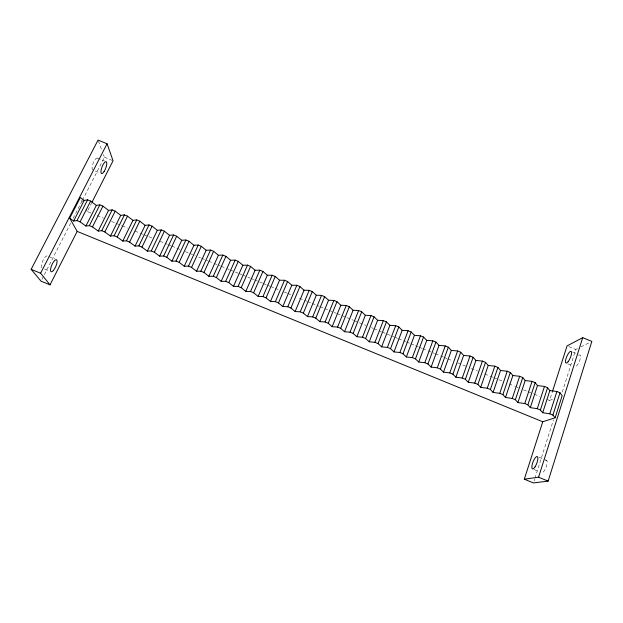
<?xml version="1.0" encoding="UTF-8"?>
<svg xmlns="http://www.w3.org/2000/svg" width="623" height="623" viewBox="0 0 623 623"><rect width="100%" height="100%" fill="white"/><g stroke="black" fill="none" stroke-linecap="round" stroke-linejoin="round"><path stroke-width="0.47" stroke-dasharray="3.12 2.34" d="M534.028 481.073L534.62 479.219M534.916 478.293L553.442 419.91M562.265 392.101L575.8 349.472L577.49 348.623M546.885 399.343L549.579 400.441L552.251 392.124M90.849 213.035L87.251 211.563L91.628 202.95M41.889 279.439L70.96 222.645M73.164 218.338L81.971 201.128M82.415 200.271L104.438 157.245L103.426 154.535M580.87 346.918L590.16 342.237M549.579 400.441L553.169 399.07M104.438 157.245L113.059 160.757M568.815 346.622L575.8 349.472M97.445 158.125L104.508 160.999M572.747 351.979L578.105 354.16M95.28 171.006L99.696 172.805M567.888 363.848L572.358 365.67M97.149 215.605L103.441 218.175M111.54 221.484L115.138 222.956M116.034 223.322L121.43 225.526M122.334 225.892L127.731 228.096M134.926 231.04L143.017 234.341M143.921 234.715L152.012 238.017M160.111 241.327L167.307 244.271M168.202 244.637L170.904 245.735M171.8 246.101L179.899 249.41M185.296 251.614L188.894 253.086M189.789 253.452L195.186 255.656M198.784 257.128L200.583 257.86M201.486 258.234L207.778 260.803M208.682 261.169L213.175 263.007M214.078 263.373L220.371 265.951M221.274 266.317L225.767 268.155M226.671 268.521L229.365 269.619M230.269 269.993L238.36 273.295M239.263 273.668L241.958 274.766M242.861 275.132L250.057 278.076M250.952 278.442L253.654 279.548M254.55 279.914L262.649 283.216M263.545 283.59L266.247 284.688M267.142 285.054L269.845 286.159M270.74 286.525L274.338 287.997M275.241 288.363L278.839 289.835M284.236 292.039L286.938 293.137M287.834 293.511L291.432 294.975M299.531 298.285L306.726 301.228M307.622 301.594L311.22 303.066M312.123 303.432L319.319 306.368M320.214 306.734L323.812 308.206M324.715 308.572L328.313 310.044M329.209 310.41L336.404 313.353M337.308 313.719L340.906 315.191M341.801 315.557L353.498 320.331M354.394 320.705L366.09 325.479M371.487 327.682L373.286 328.414M374.182 328.788L381.377 331.724M382.281 332.09L393.97 336.872M394.873 337.238L397.567 338.344M398.471 338.71L405.666 341.645M406.562 342.011L410.16 343.483M411.063 343.849L414.661 345.321M415.557 345.687L418.259 346.793M419.154 347.159L421.857 348.265M422.752 348.631L427.253 350.469M428.149 350.835L434.449 353.405M435.345 353.771L439.846 355.608M440.741 355.982L443.444 357.08M444.339 357.446L447.041 358.552M447.937 358.918L452.438 360.756M457.835 362.96L467.725 367.002M471.323 368.473L477.623 371.043M484.819 373.987L492.91 377.289M493.813 377.663L501.904 380.965M509.1 383.908L514.505 386.112M515.4 386.478L518.102 387.584M523.499 389.788L527.097 391.252M527.993 391.626L533.389 393.829M534.293 394.195L539.689 396.399M48.828 256.575L54.645 258.95M539.059 457.259L544.105 459.322M544.946 459.673L546.628 460.358M44.677 269.136L48.828 270.834M534.028 469.555L539.074 471.619M81.543 200.014L82.353 201.665M86.029 209.087L87.251 211.563M98.379 140.977L102.079 150.914M92.632 169.923A6.386 2.048 -69.1 0 1 93.606 162.112A6.386 2.048 -69.1 0 1 97.811 158.631M41.686 267.812A6.619 2.196 -66.3 0 1 43.166 260.032A6.619 2.196 -66.3 0 1 47.652 256.217M578.588 355.523A6.425 1.947 -66.5 0 1 579.74 360.429A6.425 1.947 -66.5 0 1 574.616 366.456M545.405 460.592A6.658 2.095 -69.1 0 1 546.48 466.113A6.658 2.095 -69.1 0 1 541.597 472.655"/><path stroke-width="0.93" d="M542.742 421.771L77.174 231.398L69.721 218.182L80.32 197.546L84.175 200.427L87.578 199.851L90.647 201.104L96.355 205.403L99.859 204.866L102.927 206.12L108.542 210.379L112.14 209.881L115.208 211.135L120.737 215.363L124.429 214.896L127.497 216.15L132.933 220.34L136.717 219.911L139.786 221.173L145.128 225.324L149.006 224.934L152.082 226.188L157.331 230.308L161.31 229.957L164.386 231.211L169.534 235.292L173.607 234.98L176.683 236.242L181.745 240.276L185.911 240.011L188.995 241.265L193.955 245.267L198.223 245.034L201.299 246.287L206.174 250.259L210.535 250.064L213.619 251.318L218.4 255.251L222.855 255.095L225.931 256.349L230.619 260.243L235.175 260.126L238.259 261.38L242.853 265.234L247.502 265.157L250.586 266.418L255.08 270.234L259.83 270.195L262.914 271.449L267.322 275.226L272.165 275.234L275.249 276.487L279.563 280.225L284.501 280.264L287.585 281.526L291.805 285.225L296.836 285.311L299.928 286.564L304.055 290.232L309.187 290.349L312.271 291.611L316.305 295.232L321.53 295.395L324.622 296.657L328.562 300.239L333.889 300.434L336.973 301.696L340.82 305.247L346.24 305.48L349.332 306.742L353.085 310.254L358.599 310.534L361.69 311.796L365.351 315.269L370.965 315.581L374.057 316.842L377.624 320.277L383.332 320.635L386.424 321.896L389.897 325.292L395.706 325.681L398.798 326.95L402.178 330.307L408.081 330.735L411.18 332.004L414.459 335.322L420.463 335.797L423.554 337.059L426.747 340.337L432.845 340.851L435.944 342.113L439.036 345.36L445.235 345.913L448.334 347.175L451.332 350.383L457.625 350.967L460.724 352.236L463.629 355.406L470.022 356.037L473.122 357.298L475.933 360.429L482.42 361.099L485.519 362.36L488.237 365.452L494.826 366.16L497.925 367.43L500.549 370.483L507.231 371.23L510.33 372.499L512.861 375.513L519.644 376.3L522.744 377.561L525.181 380.544L532.058 381.369L535.165 382.639L537.501 385.575L544.479 386.439L547.578 387.708L549.829 390.605L556.9 391.517L560.007 392.778L562.156 395.644L555.132 417.792L542.742 421.771L524.317 479.196L533.444 482.926L548.147 481.127L591.85 341.388L582.707 337.658L567.07 345.913L552.546 391.197M524.317 479.196L538.568 477.202L582.707 337.658M555.132 417.792L552.913 415.082L560.007 392.778M69.721 218.182L73.654 221.017L77.003 220.589L80.094 221.85L85.927 226.032L89.369 225.643L92.461 226.912L98.2 231.047L101.744 230.705L104.835 231.966L110.481 236.062L114.118 235.759L117.21 237.028L122.762 241.085L126.5 240.821L129.592 242.082L135.051 246.108L138.882 245.883L141.974 247.144L147.34 251.131L151.272 250.944L154.364 252.214L159.636 256.154L163.662 256.006L166.762 257.276L171.932 261.185L176.06 261.076L179.159 262.345L184.237 266.216L188.458 266.146L191.557 267.407L196.541 271.246L200.863 271.215L203.962 272.477L208.853 276.277L213.268 276.285L216.368 277.554L221.165 281.308L225.682 281.355L228.781 282.624L233.485 286.346L238.095 286.432L241.202 287.701L245.805 291.377L250.516 291.509L253.623 292.779L258.132 296.416L262.937 296.587L266.044 297.856L270.46 301.454L275.366 301.664L278.473 302.934L282.795 306.5L287.795 306.742L290.91 308.019L295.131 311.539L300.231 311.827L303.346 313.096L307.474 316.585L312.676 316.912L315.783 318.182L319.817 321.632L325.113 321.998L328.228 323.267L332.168 326.678L337.565 327.083L340.68 328.36L344.519 331.732L350.017 332.176L353.14 333.406L356.893 336.739L362.485 337.23L365.6 338.499L369.252 341.793L374.945 342.323L378.06 343.592L381.619 346.847L387.405 347.416L390.52 348.693L393.985 351.909L399.873 352.509L402.988 353.786L406.36 356.963L412.348 357.61L415.463 358.887L418.734 362.025L424.816 362.711L427.939 363.988L431.116 367.087L437.299 367.811L440.414 369.089L443.498 372.149L449.783 372.912L452.905 374.189L455.888 377.211L462.266 378.021L465.389 379.298L468.278 382.281L474.757 383.122L477.88 384.407L480.676 387.35L487.256 388.23L490.379 389.507L493.081 392.412L499.755 393.339L502.878 394.616L505.479 397.482L512.254 398.447L515.385 399.732L517.892 402.559L524.761 403.564L527.883 404.857L530.298 407.644L537.267 408.688L540.398 409.965L542.711 412.714L549.782 413.804L556.9 391.517M542.711 412.714L549.829 390.605M540.398 409.965L547.578 387.708M537.267 408.688L544.479 386.439M530.298 407.644L537.501 385.575M524.761 403.564L532.058 381.369M527.883 404.857L535.165 382.639M517.892 402.559L525.181 380.544M515.385 399.732L522.744 377.561M512.254 398.447L519.644 376.3M505.479 397.482L512.861 375.513M499.755 393.339L507.231 371.23M502.878 394.616L510.33 372.499M490.379 389.507L497.925 367.43M493.081 392.412L500.549 370.483M487.256 388.23L494.826 366.16M480.676 387.35L488.237 365.452M474.757 383.122L482.42 361.099M477.88 384.407L485.519 362.36M465.389 379.298L473.122 357.298M468.278 382.281L475.933 360.429M462.266 378.021L470.022 356.037M455.888 377.211L463.629 355.406M452.905 374.189L460.724 352.236M449.783 372.912L457.625 350.967M443.498 372.149L451.332 350.383M437.299 367.811L445.235 345.913M440.414 369.089L448.334 347.175M431.116 367.087L439.036 345.36M427.939 363.988L435.944 342.113M424.816 362.711L432.845 340.851M418.734 362.025L426.747 340.337M412.348 357.61L420.463 335.797M415.463 358.887L423.554 337.059M402.988 353.786L411.18 332.004M406.36 356.963L414.459 335.322M399.873 352.509L408.081 330.735M393.985 351.909L402.178 330.307M390.52 348.693L398.798 326.95M387.405 347.416L395.706 325.681M378.06 343.592L386.424 321.896M381.619 346.847L389.897 325.292M374.945 342.323L383.332 320.635M369.252 341.793L377.624 320.277M365.6 338.499L374.057 316.842M362.485 337.23L370.965 315.581M356.893 336.739L365.351 315.269M350.017 332.176L358.599 310.534M353.14 333.406L361.69 311.796M344.519 331.732L353.085 310.254M340.68 328.36L349.332 306.742M337.565 327.083L346.24 305.48M332.168 326.678L340.82 305.247M325.113 321.998L333.889 300.434M328.228 323.267L336.973 301.696M319.817 321.632L328.562 300.239M315.783 318.182L324.622 296.657M312.676 316.912L321.53 295.395M307.474 316.585L316.305 295.232M303.346 313.096L312.271 291.611M300.231 311.827L309.187 290.349M295.131 311.539L304.055 290.232M287.795 306.742L296.836 285.311M290.91 308.019L299.928 286.564M282.795 306.5L291.805 285.225M278.473 302.934L287.585 281.526M275.366 301.664L284.501 280.264M270.46 301.454L279.563 280.225M262.937 296.587L272.165 275.234M266.044 297.856L275.249 276.487M258.132 296.416L267.322 275.226M253.623 292.779L262.914 271.449M250.516 291.509L259.83 270.195M245.805 291.377L255.08 270.234M238.095 286.432L247.502 265.157M241.202 287.701L250.586 266.418M233.485 286.346L242.853 265.234M228.781 282.624L238.259 261.38M225.682 281.355L235.175 260.126M221.165 281.308L230.619 260.243M216.368 277.554L225.931 256.349M208.853 276.277L218.4 255.251M213.268 276.285L222.855 255.095M203.962 272.477L213.619 251.318M200.863 271.215L210.535 250.064M196.541 271.246L206.174 250.259M191.557 267.407L201.299 246.287M184.237 266.216L193.955 245.267M188.458 266.146L198.223 245.034M176.06 261.076L185.911 240.011M179.159 262.345L188.995 241.265M171.932 261.185L181.745 240.276M166.762 257.276L176.683 236.242M159.636 256.154L169.534 235.292M163.662 256.006L173.607 234.98M151.272 250.944L161.31 229.957M154.364 252.214L164.386 231.211M147.34 251.131L157.331 230.308M141.974 247.144L152.082 226.188M138.882 245.883L149.006 224.934M135.051 246.108L145.128 225.324M126.5 240.821L136.717 219.911M129.592 242.082L139.786 221.173M122.762 241.085L132.933 220.34M117.21 237.028L127.497 216.15M114.118 235.759L124.429 214.896M110.481 236.062L120.737 215.363M104.835 231.966L115.208 211.135M98.2 231.047L108.542 210.379M101.744 230.705L112.14 209.881M92.461 226.912L102.927 206.12M89.369 225.643L99.859 204.866M85.927 226.032L96.355 205.403M80.094 221.85L90.647 201.104M92.064 202.093L113.059 160.757L107.07 143.757L98.045 140.074L31.15 269.331L41.009 281.16L50.019 284.851L77.174 231.398M73.654 221.017L84.175 200.427M77.003 220.589L87.578 199.851M50.019 284.851L40.612 273.209L107.07 143.757M549.782 413.804L552.913 415.082M538.568 477.202L548.147 481.127M31.15 269.331L40.612 273.209M568.184 361.597A6.425 1.877 -66.6 0 0 571.369 351.528A6.425 1.877 -66.6 0 0 566.073 358.435A6.425 1.877 -66.6 0 0 568.184 361.597M535.102 466.798A6.658 2.009 -69.1 0 0 537.376 456.573A6.658 2.009 -69.1 0 0 532.143 464.813A6.658 2.009 -69.1 0 0 535.102 466.798M53.523 270.359A6.619 2.118 -66.4 0 0 56.771 259.947A6.619 2.118 -66.4 0 0 51.094 266.917A6.619 2.118 -66.4 0 0 53.523 270.359M104.088 171.566A6.386 1.978 -69 0 0 106.276 161.723A6.386 1.978 -69 0 0 101.199 169.557A6.386 1.978 -69 0 0 104.088 171.566"/></g></svg>
